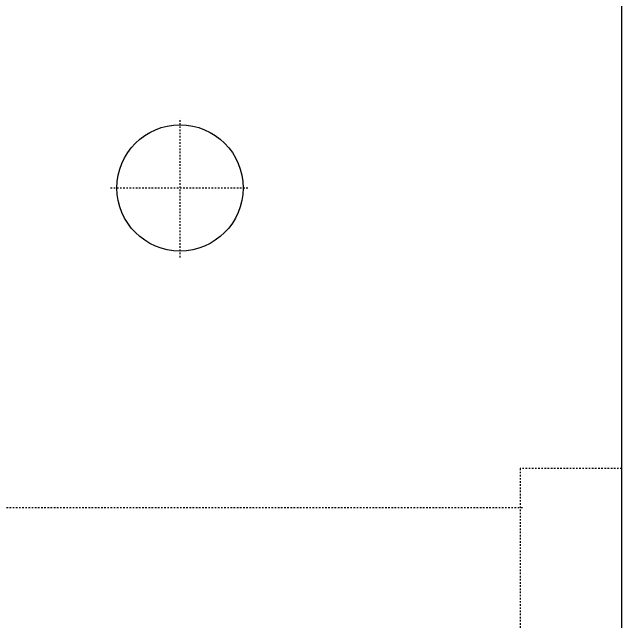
# Model space of a CAD drawing. Header units: millimetres. Extents: x 2748 to 3320, y 1427 to 1884.
# Drawn here: x 3237.53 to 3276.16, y 1583.32 to 1621.97 of the extents above; entities that cross this region are included whole.
import ezdxf

# ---------------------------------------------------------------- set-up
doc = ezdxf.new("R2010")
doc.units = ezdxf.units.MM
doc.linetypes.add('CENTER', pattern=[0.6, 0.375, -0.075, 0.075, -0.075])
doc.linetypes.add('HIDDEN', pattern=[0.2, 0.1, -0.1])
doc.layers.add('21', color=7, linetype='Continuous')

msp = doc.modelspace()

# ---------------------------------------------------------------- linework, layer by layer
at = {"layer": '21', "color": 7, "linetype": 'Continuous'}
msp.add_line((3276.164, 1514.976), (3276.164, 1820.676), dxfattribs=at)
at = {"layer": '21', "color": 1, "linetype": 'CENTER', "ltscale": 0.248791}
for p, q in [((3248.164, 1606.426), (3248.164, 1615.226)), ((3243.764, 1610.826), (3252.564, 1610.826))]:
    msp.add_line(p, q, dxfattribs=at)
at = {"layer": '21', "color": 8, "linetype": 'HIDDEN'}
for p, q in [((3276.164, 1593.038), (3269.724, 1593.038)), ((3269.724, 1593.037), (3269.724, 1579.039)), ((3269.864, 1590.538), (3223.06, 1590.538))]:
    msp.add_line(p, q, dxfattribs=at)
at = {"layer": '21', "color": 7, "linetype": 'Continuous'}
msp.add_circle((3248.164, 1610.826), 4, dxfattribs=at)

doc.saveas('drawing.dxf')
